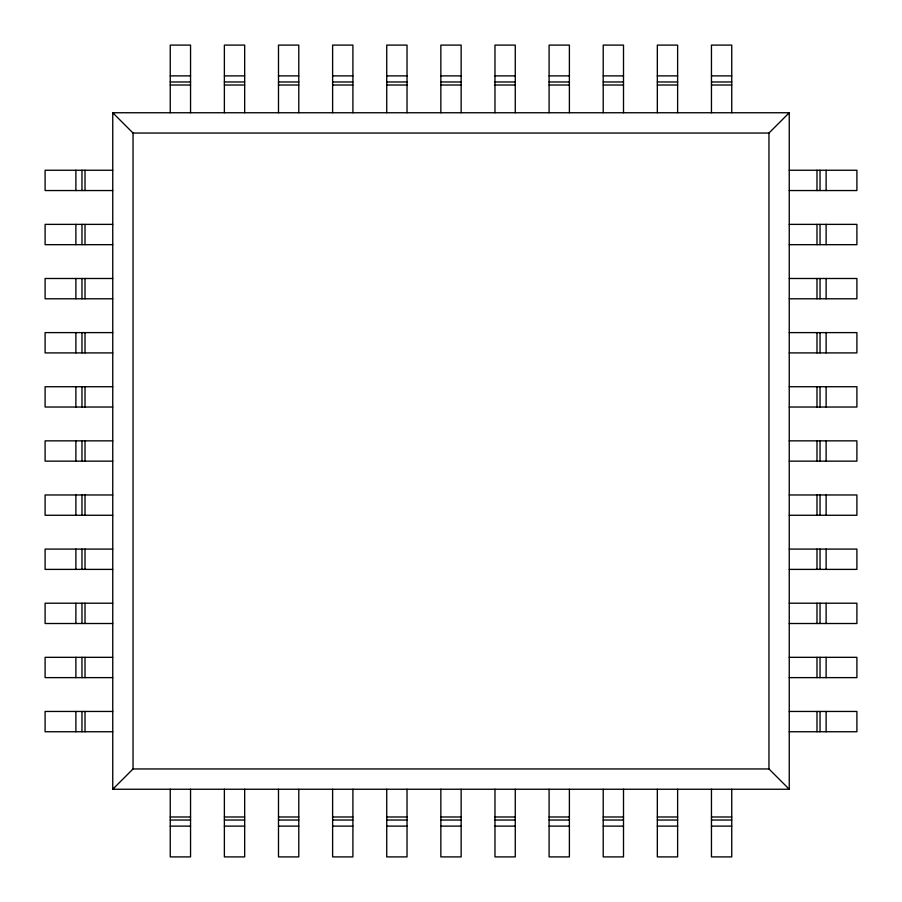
<?xml version="1.0" encoding="UTF-8"?>
<svg xmlns="http://www.w3.org/2000/svg" width="902" height="902" viewBox="0 0 902 902"><rect width="100%" height="100%" fill="white"/><g stroke="black" fill="none" stroke-linecap="round" stroke-linejoin="round"><path stroke-width="1.35" d="M112.75 789.25L133.045 768.955L768.955 768.955L789.25 789.25L789.25 112.75L112.75 112.75L112.75 789.25L789.25 789.25M112.75 112.75L133.045 133.045L768.955 133.045L789.25 112.75M170.252 75.881L190.547 75.881M224.373 75.881L244.667 75.881M278.493 75.881L298.787 75.881M332.613 75.881L352.907 75.881M386.732 75.881L407.027 75.881M440.852 75.881L461.147 75.881M494.972 75.881L515.267 75.881M549.092 75.881L569.387 75.881M603.212 75.881L623.507 75.881M657.332 75.881L677.627 75.881M711.452 75.881L731.747 75.881M170.252 81.969L190.547 81.969M224.373 81.969L244.667 81.969M278.493 81.969L298.787 81.969M332.613 81.969L352.907 81.969M386.732 81.969L407.027 81.969M440.852 81.969L461.147 81.969M494.972 81.969L515.267 81.969M549.092 81.969L569.387 81.969M603.212 81.969L623.507 81.969M657.332 81.969L677.627 81.969M711.452 81.969L731.747 81.969M170.252 85.014L190.547 85.014M224.373 85.014L244.667 85.014M278.493 85.014L298.787 85.014M332.613 85.014L352.907 85.014M386.732 85.014L407.027 85.014M440.852 85.014L461.147 85.014M494.972 85.014L515.267 85.014M549.092 85.014L569.387 85.014M603.212 85.014L623.507 85.014M657.332 85.014L677.627 85.014M711.452 85.014L731.747 85.014M112.75 170.252L45.1 170.252L45.1 190.547L112.75 190.547M789.25 170.252L856.9 170.252L856.9 190.547L789.25 190.547M112.75 224.373L45.1 224.373L45.1 244.667L112.75 244.667M789.25 224.373L856.9 224.373L856.9 244.667L789.25 244.667M112.75 278.493L45.1 278.493L45.1 298.787L112.75 298.787M789.25 278.493L856.9 278.493L856.9 298.787L789.25 298.787M112.75 332.613L45.1 332.613L45.1 352.907L112.75 352.907M789.25 332.613L856.9 332.613L856.9 352.907L789.25 352.907M112.75 386.732L45.1 386.732L45.1 407.027L112.75 407.027M789.25 386.732L856.9 386.732L856.9 407.027L789.25 407.027M112.75 440.852L45.1 440.852L45.1 461.147L112.75 461.147M789.25 440.852L856.9 440.852L856.9 461.147L789.25 461.147M112.75 494.972L45.1 494.972L45.1 515.267L112.75 515.267M789.25 494.972L856.9 494.972L856.9 515.267L789.25 515.267M112.75 549.092L45.1 549.092L45.1 569.387L112.75 569.387M789.25 549.092L856.9 549.092L856.9 569.387L789.25 569.387M112.75 603.212L45.1 603.212L45.1 623.507L112.75 623.507M789.25 603.212L856.9 603.212L856.9 623.507L789.25 623.507M112.75 657.332L45.1 657.332L45.1 677.627L112.75 677.627M789.25 657.332L856.9 657.332L856.9 677.627L789.25 677.627M112.75 711.452L45.1 711.452L45.1 731.747L112.75 731.747M789.25 711.452L856.9 711.452L856.9 731.747L789.25 731.747M170.252 816.986L190.547 816.986M224.373 816.986L244.667 816.986M278.493 816.986L298.787 816.986M332.613 816.986L352.907 816.986M386.732 816.986L407.027 816.986M440.852 816.986L461.147 816.986M494.972 816.986L515.267 816.986M549.092 816.986L569.387 816.986M603.212 816.986L623.507 816.986M657.332 816.986L677.627 816.986M711.452 816.986L731.747 816.986M170.252 820.031L190.547 820.031M224.373 820.031L244.667 820.031M278.493 820.031L298.787 820.031M332.613 820.031L352.907 820.031M386.732 820.031L407.027 820.031M440.852 820.031L461.147 820.031M494.972 820.031L515.267 820.031M549.092 820.031L569.387 820.031M603.212 820.031L623.507 820.031M657.332 820.031L677.627 820.031M711.452 820.031L731.747 820.031M170.252 826.119L190.547 826.119M224.373 826.119L244.667 826.119M278.493 826.119L298.787 826.119M332.613 826.119L352.907 826.119M386.732 826.119L407.027 826.119M440.852 826.119L461.147 826.119M494.972 826.119L515.267 826.119M549.092 826.119L569.387 826.119M603.212 826.119L623.507 826.119M657.332 826.119L677.627 826.119M711.452 826.119L731.747 826.119M826.119 170.252L826.119 190.547M826.119 224.373L826.119 244.667M826.119 278.493L826.119 298.787M826.119 332.613L826.119 352.907M826.119 386.732L826.119 407.027M826.119 440.852L826.119 461.147M826.119 494.972L826.119 515.267M826.119 549.092L826.119 569.387M826.119 603.212L826.119 623.507M826.119 657.332L826.119 677.627M826.119 711.452L826.119 731.747M820.031 170.252L820.031 190.547M820.031 224.373L820.031 244.667M820.031 278.493L820.031 298.787M820.031 332.613L820.031 352.907M820.031 386.732L820.031 407.027M820.031 440.852L820.031 461.147M820.031 494.972L820.031 515.267M820.031 549.092L820.031 569.387M820.031 603.212L820.031 623.507M820.031 657.332L820.031 677.627M820.031 711.452L820.031 731.747M816.986 170.252L816.986 190.547M816.986 224.373L816.986 244.667M816.986 278.493L816.986 298.787M816.986 332.613L816.986 352.907M816.986 386.732L816.986 407.027M816.986 440.852L816.986 461.147M816.986 494.972L816.986 515.267M816.986 549.092L816.986 569.387M816.986 603.212L816.986 623.507M816.986 657.332L816.986 677.627M816.986 711.452L816.986 731.747M768.955 133.045L768.955 768.955M731.747 112.75L731.747 45.1L711.452 45.1L711.452 112.75M731.747 789.25L731.747 856.9L711.452 856.9L711.452 789.25M677.627 112.75L677.627 45.1L657.332 45.1L657.332 112.75M677.627 789.25L677.627 856.9L657.332 856.9L657.332 789.25M623.507 112.75L623.507 45.1L603.212 45.1L603.212 112.75M623.507 789.25L623.507 856.9L603.212 856.9L603.212 789.25M569.387 112.75L569.387 45.1L549.092 45.1L549.092 112.75M569.387 789.25L569.387 856.9L549.092 856.9L549.092 789.25M515.267 112.75L515.267 45.1L494.972 45.1L494.972 112.75M515.267 789.25L515.267 856.9L494.972 856.9L494.972 789.25M461.147 112.75L461.147 45.1L440.852 45.1L440.852 112.75M461.147 789.25L461.147 856.9L440.852 856.9L440.852 789.25M407.027 112.75L407.027 45.1L386.732 45.1L386.732 112.75M407.027 789.25L407.027 856.9L386.732 856.9L386.732 789.25M352.907 112.75L352.907 45.1L332.613 45.1L332.613 112.75M352.907 789.25L352.907 856.9L332.613 856.9L332.613 789.25M298.787 112.75L298.787 45.1L278.493 45.1L278.493 112.75M298.787 789.25L298.787 856.9L278.493 856.9L278.493 789.25M244.667 112.75L244.667 45.1L224.373 45.1L224.373 112.75M244.667 789.25L244.667 856.9L224.373 856.9L224.373 789.25M190.547 112.75L190.547 45.1L170.252 45.1L170.252 112.75M190.547 789.25L190.547 856.9L170.252 856.9L170.252 789.25M133.045 133.045L133.045 768.955M85.014 170.252L85.014 190.547M85.014 224.373L85.014 244.667M85.014 278.493L85.014 298.787M85.014 332.613L85.014 352.907M85.014 386.732L85.014 407.027M85.014 440.852L85.014 461.147M85.014 494.972L85.014 515.267M85.014 549.092L85.014 569.387M85.014 603.212L85.014 623.507M85.014 657.332L85.014 677.627M85.014 711.452L85.014 731.747M81.969 170.252L81.969 190.547M81.969 224.373L81.969 244.667M81.969 278.493L81.969 298.787M81.969 332.613L81.969 352.907M81.969 386.732L81.969 407.027M81.969 440.852L81.969 461.147M81.969 494.972L81.969 515.267M81.969 549.092L81.969 569.387M81.969 603.212L81.969 623.507M81.969 657.332L81.969 677.627M81.969 711.452L81.969 731.747M75.881 170.252L75.881 190.547M75.881 224.373L75.881 244.667M75.881 278.493L75.881 298.787M75.881 332.613L75.881 352.907M75.881 386.732L75.881 407.027M75.881 440.852L75.881 461.147M75.881 494.972L75.881 515.267M75.881 549.092L75.881 569.387M75.881 603.212L75.881 623.507M75.881 657.332L75.881 677.627M75.881 711.452L75.881 731.747"/></g></svg>
